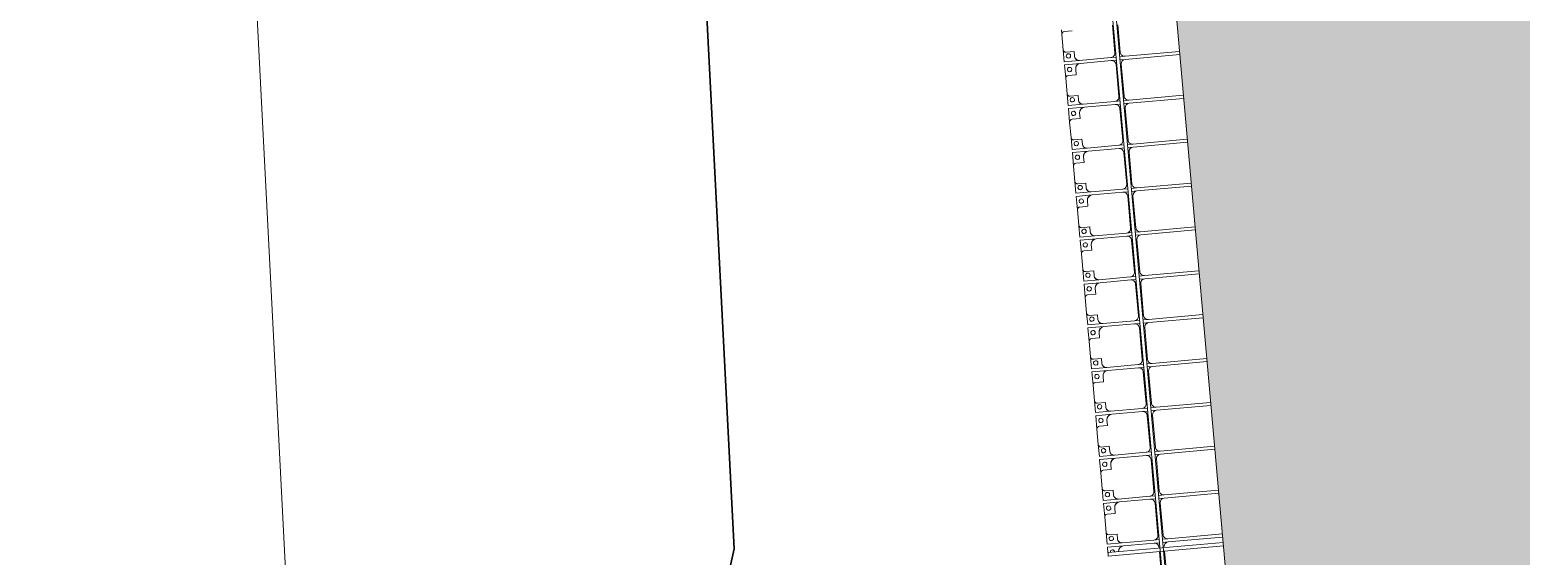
# Model space of a CAD drawing. Header units: millimetres. Extents: x -861324 to 439029, y -308065 to 694685.
# Drawn here: x -94061 to -77136, y 19354 to 25331 of the extents above; entities that cross this region are included whole.
import ezdxf

# ---------------------------------------------------------------- set-up
doc = ezdxf.new("R2010")
doc.units = ezdxf.units.MM
for name, color, linetype, lineweight in [('A-DETL-GENF', 92, 'Continuous', 9), ('A-DETL-THIN', 151, 'Continuous', 9), ('A-GENM', 13, 'Continuous', 9), ('C-TOPO-MAJR', 7, 'Continuous', 35), ('C-TOPO-MINR', 7, 'Continuous', 9), ('S-BEAM', 12, 'Continuous', 9)]:
    doc.layers.add(name, color=color, linetype=linetype, lineweight=lineweight)

# ---------------------------------------------------------------- blocks, each defined once
blk = doc.blocks.new('Dải phao đi lại kèm đỡ invester - DẢI PHAO ĐI LẠI-19658-BỐ TRÍ BÈ PIN HỒ BẢN MÒNG')
at = {"layer": 'A-GENM', "color": 7}
for p, q in [((138723, -620), (138723, 0)), ((138758, 0), (138758, -620)), ((139723, -620), (139723, 0)), ((139758, 0), (139758, -620)), ((140723, -620), (140723, 0)), ((141258, 0), (141258, -620)), ((141723, -620), (141723, 0)), ((141758, 0), (141758, -620)), ((142258, 0), (142258, -620)), ((143223, -620), (143223, 0)), ((143258, 0), (143258, -620)), ((144223, -620), (144223, 0)), ((144258, 0), (144258, -620)), ((139223, -620), (139223, 0)), ((139258, 0), (139258, -620)), ((140223, -620), (140223, 0)), ((140258, 0), (140258, -620)), ((140758, 0), (140758, -620)), ((141223, -620), (141223, 0)), ((142223, -620), (142223, 0)), ((142723, -620), (142723, 0)), ((142758, 0), (142758, -620)), ((143723, -620), (143723, 0)), ((143758, 0), (143758, -620)), ((138360, -670), (138673, -670)), ((138723, -620), (138723, -681)), ((138758, -681), (138758, -620)), ((138808, -670), (139173, -670)), ((139223, -620), (139223, -681)), ((139258, -681), (139258, -620)), ((139308, -670), (139673, -670)), ((139723, -620), (139723, -681)), ((139758, -681), (139758, -620)), ((139808, -670), (140173, -670)), ((140223, -620), (140223, -681)), ((140258, -681), (140258, -620)), ((140308, -670), (140673, -670)), ((140723, -620), (140723, -681)), ((140758, -681), (140758, -620)), ((140808, -670), (141173, -670)), ((141223, -620), (141223, -681)), ((141258, -681), (141258, -620)), ((141308, -670), (141673, -670)), ((141723, -620), (141723, -681)), ((141758, -681), (141758, -620)), ((141808, -670), (142173, -670)), ((142223, -620), (142223, -681)), ((142258, -681), (142258, -620)), ((142308, -670), (142673, -670)), ((142723, -620), (142723, -681)), ((142758, -681), (142758, -620)), ((142808, -670), (143173, -670)), ((143223, -620), (143223, -681)), ((143258, -681), (143258, -620)), ((143308, -670), (143673, -670)), ((143723, -620), (143723, -681)), ((143758, -681), (143758, -620)), ((143808, -670), (144173, -670)), ((144223, -620), (144223, -681)), ((144258, -681), (144258, -620)), ((144360, -670), (144673, -670)), ((138673, -730), (138360, -730)), ((138723, -721), (138723, -780)), ((138723, -1140), (138723, -780)), ((138758, -780), (138758, -721)), ((138758, -780), (138758, -1130)), ((139173, -730), (138808, -730)), ((139223, -721), (139223, -780)), ((139223, -1140), (139223, -780)), ((139258, -780), (139258, -721)), ((139258, -780), (139258, -1130)), ((139673, -730), (139308, -730)), ((139723, -721), (139723, -780)), ((139723, -1140), (139723, -780)), ((139758, -780), (139758, -721)), ((139758, -780), (139758, -1130)), ((140173, -730), (139808, -730)), ((140223, -721), (140223, -780)), ((140223, -1140), (140223, -780)), ((140258, -780), (140258, -721)), ((140258, -780), (140258, -1130)), ((140673, -730), (140308, -730)), ((140723, -721), (140723, -780)), ((140723, -1140), (140723, -780)), ((140758, -780), (140758, -721)), ((140758, -780), (140758, -1130)), ((141173, -730), (140808, -730)), ((141223, -721), (141223, -780)), ((141223, -1140), (141223, -780)), ((141258, -780), (141258, -721)), ((141258, -780), (141258, -1130)), ((141673, -730), (141308, -730)), ((141723, -721), (141723, -780)), ((141723, -1140), (141723, -780)), ((141758, -780), (141758, -721)), ((141758, -780), (141758, -1130)), ((142173, -730), (141808, -730)), ((142223, -721), (142223, -780)), ((142223, -1140), (142223, -780)), ((142258, -780), (142258, -721)), ((142258, -780), (142258, -1130)), ((142673, -730), (142308, -730)), ((142723, -721), (142723, -780)), ((142723, -1140), (142723, -780)), ((142758, -780), (142758, -721)), ((142758, -780), (142758, -1130)), ((143173, -730), (142808, -730)), ((143223, -721), (143223, -780)), ((143223, -1140), (143223, -780)), ((143258, -780), (143258, -721)), ((143258, -780), (143258, -1130)), ((143673, -730), (143308, -730)), ((143723, -721), (143723, -780)), ((143723, -1140), (143723, -780)), ((143758, -780), (143758, -721)), ((143758, -780), (143758, -1130)), ((144173, -730), (143808, -730)), ((144223, -721), (144223, -780)), ((144223, -1140), (144223, -780)), ((144258, -780), (144258, -721)), ((144258, -780), (144258, -1130)), ((144673, -730), (144360, -730)), ((138382, -1190), (138382, -1282)), ((138412, -1312), (138588, -1312)), ((138618, -1282), (138618, -1190)), ((138618, -1190), (138673, -1190)), ((138818, -1190), (138882, -1190)), ((138882, -1190), (138882, -1282)), ((138912, -1312), (139088, -1312)), ((139118, -1282), (139118, -1190)), ((139118, -1190), (139173, -1190)), ((139318, -1190), (139382, -1190)), ((139382, -1190), (139382, -1282)), ((139412, -1312), (139588, -1312)), ((139618, -1282), (139618, -1190)), ((139618, -1190), (139673, -1190)), ((139818, -1190), (139882, -1190)), ((139882, -1190), (139882, -1282)), ((139912, -1312), (140088, -1312)), ((140118, -1282), (140118, -1190)), ((140118, -1190), (140173, -1190)), ((140318, -1190), (140382, -1190)), ((140382, -1190), (140382, -1282)), ((140412, -1312), (140588, -1312)), ((140618, -1282), (140618, -1190)), ((140618, -1190), (140673, -1190)), ((140818, -1190), (140882, -1190)), ((140882, -1190), (140882, -1282)), ((140912, -1312), (141088, -1312)), ((141118, -1282), (141118, -1190)), ((141118, -1190), (141173, -1190)), ((141318, -1190), (141382, -1190)), ((141382, -1190), (141382, -1282)), ((141412, -1312), (141588, -1312)), ((141618, -1282), (141618, -1190)), ((141618, -1190), (141673, -1190)), ((141818, -1190), (141882, -1190)), ((141882, -1190), (141882, -1282)), ((141912, -1312), (142088, -1312)), ((142118, -1282), (142118, -1190)), ((142118, -1190), (142173, -1190)), ((142318, -1190), (142382, -1190)), ((142382, -1190), (142382, -1282)), ((142412, -1312), (142588, -1312)), ((142618, -1282), (142618, -1190)), ((142618, -1190), (142673, -1190)), ((142818, -1190), (142882, -1190)), ((142882, -1190), (142882, -1282)), ((142912, -1312), (143088, -1312)), ((143118, -1282), (143118, -1190)), ((143118, -1190), (143173, -1190)), ((143318, -1190), (143382, -1190)), ((143382, -1190), (143382, -1282)), ((143412, -1312), (143588, -1312)), ((143618, -1282), (143618, -1190)), ((143618, -1190), (143673, -1190)), ((143818, -1190), (143882, -1190)), ((143882, -1190), (143882, -1282)), ((143912, -1312), (144088, -1312)), ((144118, -1282), (144118, -1190)), ((144118, -1190), (144173, -1190))]:
    blk.add_line(p, q, dxfattribs=at)
at = {"layer": 'A-GENM', "color": 9}
for p, q in [((138723, -620), (138723, -681)), ((138758, -681), (138758, -620)), ((139223, -620), (139223, -681)), ((139258, -681), (139258, -620)), ((139723, -620), (139723, -681)), ((139758, -681), (139758, -620)), ((140223, -620), (140223, -681)), ((140258, -681), (140258, -620)), ((140723, -620), (140723, -681)), ((140758, -681), (140758, -620)), ((141223, -620), (141223, -681)), ((141258, -681), (141258, -620)), ((141723, -620), (141723, -681)), ((141758, -681), (141758, -620)), ((142223, -620), (142223, -681)), ((142258, -681), (142258, -620)), ((142723, -620), (142723, -681)), ((142758, -681), (142758, -620)), ((143223, -620), (143223, -681)), ((143258, -681), (143258, -620)), ((143723, -620), (143723, -681)), ((143758, -681), (143758, -620)), ((144223, -620), (144223, -681)), ((144258, -681), (144258, -620)), ((138723, -721), (138723, -780)), ((138758, -780), (138758, -721)), ((139223, -721), (139223, -780)), ((139258, -780), (139258, -721)), ((139723, -721), (139723, -780)), ((139758, -780), (139758, -721)), ((140223, -721), (140223, -780)), ((140258, -780), (140258, -721)), ((140723, -721), (140723, -780)), ((140758, -780), (140758, -721)), ((141223, -721), (141223, -780)), ((141258, -780), (141258, -721)), ((141723, -721), (141723, -780)), ((141758, -780), (141758, -721)), ((142223, -721), (142223, -780)), ((142258, -780), (142258, -721)), ((142723, -721), (142723, -780)), ((142758, -780), (142758, -721)), ((143223, -721), (143223, -780)), ((143258, -780), (143258, -721)), ((143723, -721), (143723, -780)), ((143758, -780), (143758, -721)), ((144223, -721), (144223, -780)), ((144258, -780), (144258, -721)), ((138723, -1140), (138723, -1312)), ((138723, -1312), (138723, -1140)), ((138758, -1312), (138758, -1130)), ((138758, -1130), (138758, -1312)), ((139223, -1140), (139223, -1312)), ((139223, -1312), (139223, -1140)), ((139258, -1312), (139258, -1130)), ((139258, -1130), (139258, -1312)), ((139723, -1140), (139723, -1312)), ((139723, -1312), (139723, -1140)), ((139758, -1312), (139758, -1130)), ((139758, -1130), (139758, -1312)), ((140223, -1140), (140223, -1312)), ((140223, -1312), (140223, -1140)), ((140258, -1312), (140258, -1130)), ((140258, -1130), (140258, -1312)), ((140723, -1140), (140723, -1312)), ((140723, -1312), (140723, -1140)), ((140758, -1312), (140758, -1130)), ((140758, -1130), (140758, -1312)), ((141223, -1140), (141223, -1312)), ((141223, -1312), (141223, -1140)), ((141258, -1312), (141258, -1130)), ((141258, -1130), (141258, -1312)), ((141723, -1140), (141723, -1312)), ((141723, -1312), (141723, -1140)), ((141758, -1312), (141758, -1130)), ((141758, -1130), (141758, -1312)), ((142223, -1140), (142223, -1312)), ((142223, -1312), (142223, -1140)), ((142258, -1312), (142258, -1130)), ((142258, -1130), (142258, -1312)), ((142723, -1140), (142723, -1312)), ((142723, -1312), (142723, -1140)), ((142758, -1312), (142758, -1130)), ((142758, -1130), (142758, -1312)), ((143223, -1140), (143223, -1312)), ((143223, -1312), (143223, -1140)), ((143258, -1312), (143258, -1130)), ((143258, -1130), (143258, -1312)), ((143723, -1140), (143723, -1312)), ((143723, -1312), (143723, -1140)), ((143758, -1312), (143758, -1130)), ((143758, -1130), (143758, -1312)), ((144223, -1140), (144223, -1312)), ((144223, -1312), (144223, -1140)), ((144258, -1312), (144258, -1130)), ((144258, -1130), (144258, -1312)), ((138412, -1312), (138360, -1312)), ((138360, -1312), (138412, -1312)), ((138382, -1282), (138382, -1190)), ((138382, -1190), (138382, -1282)), ((138382, -1282), (138382, -1190)), ((138723, -1312), (138588, -1312)), ((138588, -1312), (138723, -1312)), ((138673, -1190), (138618, -1190)), ((138618, -1190), (138618, -1282)), ((138618, -1282), (138618, -1190)), ((138618, -1190), (138618, -1282)), ((138618, -1190), (138673, -1190)), ((138673, -1190), (138618, -1190)), ((138912, -1312), (138758, -1312)), ((138758, -1312), (138912, -1312)), ((138882, -1190), (138818, -1190)), ((138818, -1190), (138882, -1190)), ((138882, -1190), (138818, -1190)), ((138882, -1282), (138882, -1190)), ((138882, -1190), (138882, -1282)), ((138882, -1282), (138882, -1190)), ((139223, -1312), (139088, -1312)), ((139088, -1312), (139223, -1312)), ((139173, -1190), (139118, -1190)), ((139118, -1190), (139118, -1282)), ((139118, -1282), (139118, -1190)), ((139118, -1190), (139118, -1282)), ((139118, -1190), (139173, -1190)), ((139173, -1190), (139118, -1190)), ((139412, -1312), (139258, -1312)), ((139258, -1312), (139412, -1312)), ((139382, -1190), (139318, -1190)), ((139318, -1190), (139382, -1190)), ((139382, -1190), (139318, -1190)), ((139382, -1282), (139382, -1190)), ((139382, -1190), (139382, -1282)), ((139382, -1282), (139382, -1190)), ((139723, -1312), (139588, -1312)), ((139588, -1312), (139723, -1312)), ((139673, -1190), (139618, -1190)), ((139618, -1190), (139618, -1282)), ((139618, -1282), (139618, -1190)), ((139618, -1190), (139618, -1282)), ((139618, -1190), (139673, -1190)), ((139673, -1190), (139618, -1190)), ((139912, -1312), (139758, -1312)), ((139758, -1312), (139912, -1312)), ((139882, -1190), (139818, -1190)), ((139818, -1190), (139882, -1190)), ((139882, -1190), (139818, -1190)), ((139882, -1282), (139882, -1190)), ((139882, -1190), (139882, -1282)), ((139882, -1282), (139882, -1190)), ((140223, -1312), (140088, -1312)), ((140088, -1312), (140223, -1312)), ((140173, -1190), (140118, -1190)), ((140118, -1190), (140118, -1282)), ((140118, -1282), (140118, -1190)), ((140118, -1190), (140118, -1282)), ((140118, -1190), (140173, -1190)), ((140173, -1190), (140118, -1190)), ((140412, -1312), (140258, -1312)), ((140258, -1312), (140412, -1312)), ((140382, -1190), (140318, -1190)), ((140318, -1190), (140382, -1190)), ((140382, -1190), (140318, -1190)), ((140382, -1282), (140382, -1190)), ((140382, -1190), (140382, -1282)), ((140382, -1282), (140382, -1190)), ((140723, -1312), (140593, -1312)), ((140593, -1312), (140723, -1312)), ((140673, -1190), (140618, -1190)), ((140618, -1190), (140618, -1282)), ((140618, -1282), (140618, -1190)), ((140618, -1190), (140618, -1282)), ((140618, -1190), (140673, -1190)), ((140673, -1190), (140618, -1190)), ((140912, -1312), (140758, -1312)), ((140758, -1312), (140912, -1312)), ((140882, -1190), (140818, -1190)), ((140818, -1190), (140882, -1190)), ((140882, -1190), (140818, -1190)), ((140882, -1282), (140882, -1190)), ((140882, -1190), (140882, -1282)), ((140882, -1282), (140882, -1190)), ((141223, -1312), (141088, -1312)), ((141088, -1312), (141223, -1312)), ((141173, -1190), (141118, -1190)), ((141118, -1190), (141118, -1282)), ((141118, -1282), (141118, -1190)), ((141118, -1190), (141118, -1282)), ((141118, -1190), (141173, -1190)), ((141173, -1190), (141118, -1190)), ((141412, -1312), (141258, -1312)), ((141258, -1312), (141412, -1312)), ((141382, -1190), (141318, -1190)), ((141318, -1190), (141382, -1190)), ((141382, -1190), (141318, -1190)), ((141382, -1282), (141382, -1190)), ((141382, -1190), (141382, -1282)), ((141382, -1282), (141382, -1190)), ((141723, -1312), (141588, -1312)), ((141588, -1312), (141723, -1312)), ((141673, -1190), (141618, -1190)), ((141618, -1190), (141618, -1282)), ((141618, -1282), (141618, -1190)), ((141618, -1190), (141618, -1282)), ((141618, -1190), (141673, -1190)), ((141673, -1190), (141618, -1190)), ((141912, -1312), (141758, -1312)), ((141758, -1312), (141912, -1312)), ((141882, -1190), (141818, -1190)), ((141818, -1190), (141882, -1190)), ((141882, -1190), (141818, -1190)), ((141882, -1282), (141882, -1190)), ((141882, -1190), (141882, -1282)), ((141882, -1282), (141882, -1190)), ((142223, -1312), (142088, -1312)), ((142088, -1312), (142223, -1312)), ((142173, -1190), (142118, -1190)), ((142118, -1190), (142118, -1282)), ((142118, -1282), (142118, -1190)), ((142118, -1190), (142118, -1282)), ((142118, -1190), (142173, -1190)), ((142173, -1190), (142118, -1190)), ((142412, -1312), (142258, -1312)), ((142258, -1312), (142412, -1312)), ((142382, -1190), (142318, -1190)), ((142318, -1190), (142382, -1190)), ((142382, -1190), (142318, -1190)), ((142382, -1282), (142382, -1190)), ((142382, -1190), (142382, -1282)), ((142382, -1282), (142382, -1190)), ((142723, -1312), (142588, -1312)), ((142588, -1312), (142723, -1312)), ((142673, -1190), (142618, -1190)), ((142618, -1190), (142618, -1282)), ((142618, -1282), (142618, -1190)), ((142618, -1190), (142618, -1282)), ((142618, -1190), (142673, -1190)), ((142673, -1190), (142618, -1190)), ((142912, -1312), (142758, -1312)), ((142758, -1312), (142912, -1312)), ((142882, -1190), (142818, -1190)), ((142818, -1190), (142882, -1190)), ((142882, -1190), (142818, -1190)), ((142882, -1282), (142882, -1190)), ((142882, -1190), (142882, -1282)), ((142882, -1282), (142882, -1190)), ((143223, -1312), (143088, -1312)), ((143088, -1312), (143223, -1312)), ((143173, -1190), (143118, -1190)), ((143118, -1190), (143118, -1282)), ((143118, -1282), (143118, -1190)), ((143118, -1190), (143118, -1282)), ((143118, -1190), (143173, -1190)), ((143173, -1190), (143118, -1190)), ((143412, -1312), (143258, -1312)), ((143258, -1312), (143412, -1312)), ((143382, -1190), (143318, -1190)), ((143318, -1190), (143382, -1190)), ((143382, -1190), (143318, -1190)), ((143382, -1282), (143382, -1190)), ((143382, -1190), (143382, -1282)), ((143382, -1282), (143382, -1190)), ((143723, -1312), (143588, -1312)), ((143588, -1312), (143723, -1312)), ((143673, -1190), (143618, -1190)), ((143618, -1190), (143618, -1282)), ((143618, -1282), (143618, -1190)), ((143618, -1190), (143618, -1282)), ((143618, -1190), (143673, -1190)), ((143673, -1190), (143618, -1190)), ((143912, -1312), (143758, -1312)), ((143758, -1312), (143912, -1312)), ((143882, -1190), (143818, -1190)), ((143818, -1190), (143882, -1190)), ((143882, -1190), (143818, -1190)), ((143882, -1282), (143882, -1190)), ((143882, -1190), (143882, -1282)), ((143882, -1282), (143882, -1190)), ((144223, -1312), (144088, -1312)), ((144088, -1312), (144223, -1312)), ((144173, -1190), (144118, -1190)), ((144118, -1190), (144118, -1282)), ((144118, -1282), (144118, -1190)), ((144118, -1190), (144118, -1282)), ((144118, -1190), (144173, -1190)), ((144173, -1190), (144118, -1190)), ((144320, -1312), (144258, -1312)), ((144258, -1312), (144320, -1312))]:
    blk.add_line(p, q, dxfattribs=at)
at = {"layer": 'A-GENM', "color": 7}
for centre, radius, start, end in [((138673, -620), 50, 270, 0), ((138808, -620), 50, 180, 270), ((139173, -620), 50, 270, 0), ((139308, -620), 50, 180, 270), ((139673, -620), 50, 270, 0), ((139808, -620), 50, 180, 270), ((140173, -620), 50, 270, 0), ((140308, -620), 50, 180, 270), ((140673, -620), 50, 270, 0), ((140808, -620), 50, 180, 270), ((141173, -620), 50, 270, 0), ((141308, -620), 50, 180, 270), ((141673, -620), 50, 270, 0), ((141808, -620), 50, 180, 270), ((142173, -620), 50, 270, 0), ((142308, -620), 50, 180, 270), ((142673, -620), 50, 270, 0), ((142808, -620), 50, 180, 270), ((143173, -620), 50, 270, 0), ((143308, -620), 50, 180, 270), ((143673, -620), 50, 270, 0), ((143808, -620), 50, 180, 270), ((144173, -620), 50, 270, 0), ((144308, -620), 50, 180, 270), ((138673, -780), 50, 360, 90), ((138808, -780), 50, 90, 180), ((139173, -780), 50, 360, 90), ((139308, -780), 50, 90, 180), ((139673, -780), 50, 360, 90), ((139808, -780), 50, 90, 180), ((140173, -780), 50, 360, 90), ((140308, -780), 50, 90, 180), ((140673, -780), 50, 360, 90), ((140808, -780), 50, 90, 180), ((141173, -780), 50, 360, 90), ((141308, -780), 50, 90, 180), ((141673, -780), 50, 360, 90), ((141808, -780), 50, 90, 180), ((142173, -780), 50, 360, 90), ((142308, -780), 50, 90, 180), ((142673, -780), 50, 360, 90), ((142808, -780), 50, 90, 180), ((143173, -780), 50, 360, 90), ((143308, -780), 50, 90, 180), ((143673, -780), 50, 360, 90), ((143808, -780), 50, 90, 180), ((144173, -780), 50, 360, 90), ((144308, -780), 50, 90, 180), ((138673, -1140), 50, 270, 360), ((138818, -1130), 60, 180, 270), ((139173, -1140), 50, 270, 360), ((139318, -1130), 60, 180, 270), ((139673, -1140), 50, 270, 360), ((139818, -1130), 60, 180, 270), ((140173, -1140), 50, 270, 360), ((140318, -1130), 60, 180, 270), ((140673, -1140), 50, 270, 360), ((140818, -1130), 60, 180, 270), ((141173, -1140), 50, 270, 360), ((141318, -1130), 60, 180, 270), ((141673, -1140), 50, 270, 360), ((141818, -1130), 60, 180, 270), ((142173, -1140), 50, 270, 360), ((142318, -1130), 60, 180, 270), ((142673, -1140), 50, 270, 360), ((142818, -1130), 60, 180, 270), ((143173, -1140), 50, 270, 360), ((143318, -1130), 60, 180, 270), ((143673, -1140), 50, 270, 360), ((143818, -1130), 60, 180, 270), ((144173, -1140), 50, 270, 360), ((144318, -1130), 60, 180, 270), ((138412, -1282), 30, 180, 270), ((138588, -1282), 30, 270, 0), ((138912, -1282), 30, 180, 270), ((139088, -1282), 30, 270, 0), ((139412, -1282), 30, 180, 270), ((139588, -1282), 30, 270, 0), ((139912, -1282), 30, 180, 270), ((140088, -1282), 30, 270, 0), ((140412, -1282), 30, 180, 270), ((140588, -1282), 30, 270, 0), ((140912, -1282), 30, 180, 270), ((141088, -1282), 30, 270, 0), ((141412, -1282), 30, 180, 270), ((141588, -1282), 30, 270, 0), ((141912, -1282), 30, 180, 270), ((142088, -1282), 30, 270, 0), ((142412, -1282), 30, 180, 270), ((142588, -1282), 30, 270, 0), ((142912, -1282), 30, 180, 270), ((143088, -1282), 30, 270, 0), ((143412, -1282), 30, 180, 270), ((143588, -1282), 30, 270, 0), ((143912, -1282), 30, 180, 270), ((144088, -1282), 30, 270, 0)]:
    blk.add_arc(centre, radius, start, end, dxfattribs=at)
at = {"layer": 'A-GENM', "color": 9}
for centre, radius, start, end in [((138673, -1140), 50, 270, 345), ((138673, -1140), 50, 270, 345), ((138673, -1140), 50, 270, 345), ((138818, -1130), 60, 195, 270), ((138818, -1130), 60, 195, 270), ((138818, -1130), 60, 195, 270), ((139173, -1140), 50, 270, 345), ((139173, -1140), 50, 270, 345), ((139173, -1140), 50, 270, 345), ((139318, -1130), 60, 195, 270), ((139318, -1130), 60, 195, 270), ((139318, -1130), 60, 195, 270), ((139673, -1140), 50, 270, 345), ((139673, -1140), 50, 270, 345), ((139673, -1140), 50, 270, 345), ((139818, -1130), 60, 195, 270), ((139818, -1130), 60, 195, 270), ((139818, -1130), 60, 195, 270), ((140173, -1140), 50, 270, 345), ((140173, -1140), 50, 270, 345), ((140173, -1140), 50, 270, 345), ((140318, -1130), 60, 195, 270), ((140318, -1130), 60, 195, 270), ((140318, -1130), 60, 195, 270), ((140673, -1140), 50, 270, 345), ((140673, -1140), 50, 270, 345), ((140673, -1140), 50, 270, 345), ((140818, -1130), 60, 195, 270), ((140818, -1130), 60, 195, 270), ((140818, -1130), 60, 195, 270), ((141173, -1140), 50, 270, 345), ((141173, -1140), 50, 270, 345), ((141173, -1140), 50, 270, 345), ((141318, -1130), 60, 195, 270), ((141318, -1130), 60, 195, 270), ((141318, -1130), 60, 195, 270), ((141673, -1140), 50, 270, 345), ((141673, -1140), 50, 270, 345), ((141673, -1140), 50, 270, 345), ((141818, -1130), 60, 195, 270), ((141818, -1130), 60, 195, 270), ((141818, -1130), 60, 195, 270), ((142173, -1140), 50, 270, 345), ((142173, -1140), 50, 270, 345), ((142173, -1140), 50, 270, 345), ((142318, -1130), 60, 195, 270), ((142318, -1130), 60, 195, 270), ((142318, -1130), 60, 195, 270), ((142673, -1140), 50, 270, 345), ((142673, -1140), 50, 270, 345), ((142673, -1140), 50, 270, 345), ((142818, -1130), 60, 195, 270), ((142818, -1130), 60, 195, 270), ((142818, -1130), 60, 195, 270), ((143173, -1140), 50, 270, 345), ((143173, -1140), 50, 270, 345), ((143173, -1140), 50, 270, 345), ((143318, -1130), 60, 195, 270), ((143318, -1130), 60, 195, 270), ((143318, -1130), 60, 195, 270), ((143673, -1140), 50, 270, 345), ((143673, -1140), 50, 270, 345), ((143673, -1140), 50, 270, 345), ((143818, -1130), 60, 195, 270), ((143818, -1130), 60, 195, 270), ((143818, -1130), 60, 195, 270), ((144173, -1140), 50, 270, 345), ((144173, -1140), 50, 270, 345), ((144173, -1140), 50, 270, 345), ((144318, -1130), 60, 195, 270), ((144318, -1130), 60, 195, 270), ((144318, -1130), 60, 195, 270), ((138412, -1282), 30, 180, 240), ((138412, -1282), 30, 180, 240), ((138412, -1282), 30, 180, 240), ((138588, -1282), 30, 300, 0), ((138588, -1282), 30, 300, 0), ((138588, -1282), 30, 300, 0), ((138662, -1259), 25, 90, 270), ((138662, -1259), 25, 90, 270), ((138662, -1259), 25, 270, 90), ((138662, -1259), 25, 270, 90), ((138817, -1259), 25, 90, 270), ((138817, -1259), 25, 90, 270), ((138817, -1259), 25, 270, 90), ((138817, -1259), 25, 270, 90), ((138912, -1282), 30, 180, 240), ((138912, -1282), 30, 180, 240), ((138912, -1282), 30, 180, 240), ((139088, -1282), 30, 300, 0), ((139088, -1282), 30, 300, 0), ((139088, -1282), 30, 300, 0), ((139162, -1259), 25, 90, 270), ((139162, -1259), 25, 90, 270), ((139162, -1259), 25, 270, 90), ((139162, -1259), 25, 270, 90), ((139317, -1259), 25, 90, 270), ((139317, -1259), 25, 90, 270), ((139317, -1259), 25, 270, 90), ((139317, -1259), 25, 270, 90), ((139412, -1282), 30, 180, 240), ((139412, -1282), 30, 180, 240), ((139412, -1282), 30, 180, 240), ((139588, -1282), 30, 300, 0), ((139588, -1282), 30, 300, 0), ((139588, -1282), 30, 300, 0), ((139662, -1259), 25, 90, 270), ((139662, -1259), 25, 90, 270), ((139662, -1259), 25, 270, 90), ((139662, -1259), 25, 270, 90), ((139817, -1259), 25, 90, 270), ((139817, -1259), 25, 90, 270), ((139817, -1259), 25, 270, 90), ((139817, -1259), 25, 270, 90), ((139912, -1282), 30, 180, 240), ((139912, -1282), 30, 180, 240), ((139912, -1282), 30, 180, 240), ((140088, -1282), 30, 300, 0), ((140088, -1282), 30, 300, 0), ((140088, -1282), 30, 300, 0), ((140162, -1259), 25, 90, 270), ((140162, -1259), 25, 90, 270), ((140162, -1259), 25, 270, 90), ((140162, -1259), 25, 270, 90), ((140317, -1259), 25, 90, 270), ((140317, -1259), 25, 90, 270), ((140317, -1259), 25, 270, 90), ((140317, -1259), 25, 270, 90), ((140412, -1282), 30, 180, 240), ((140412, -1282), 30, 180, 240), ((140412, -1282), 30, 180, 240), ((140588, -1282), 30, 300, 0), ((140588, -1282), 30, 300, 0), ((140588, -1282), 30, 300, 0), ((140662, -1259), 25, 90, 270), ((140662, -1259), 25, 90, 270), ((140662, -1259), 25, 270, 90), ((140662, -1259), 25, 270, 90), ((140817, -1259), 25, 90, 270), ((140817, -1259), 25, 90, 270), ((140817, -1259), 25, 270, 90), ((140817, -1259), 25, 270, 90), ((140912, -1282), 30, 180, 240), ((140912, -1282), 30, 180, 240), ((140912, -1282), 30, 180, 240), ((141088, -1282), 30, 300, 0), ((141088, -1282), 30, 300, 0), ((141088, -1282), 30, 300, 0), ((141162, -1259), 25, 90, 270), ((141162, -1259), 25, 90, 270), ((141162, -1259), 25, 270, 90), ((141162, -1259), 25, 270, 90), ((141317, -1259), 25, 90, 270), ((141317, -1259), 25, 90, 270), ((141317, -1259), 25, 270, 90), ((141317, -1259), 25, 270, 90), ((141412, -1282), 30, 180, 240), ((141412, -1282), 30, 180, 240), ((141412, -1282), 30, 180, 240), ((141588, -1282), 30, 300, 0), ((141588, -1282), 30, 300, 0), ((141588, -1282), 30, 300, 0), ((141662, -1259), 25, 90, 270), ((141662, -1259), 25, 90, 270), ((141662, -1259), 25, 270, 90), ((141662, -1259), 25, 270, 90), ((141817, -1259), 25, 90, 270), ((141817, -1259), 25, 90, 270), ((141817, -1259), 25, 270, 90), ((141817, -1259), 25, 270, 90), ((141912, -1282), 30, 180, 240), ((141912, -1282), 30, 180, 240), ((141912, -1282), 30, 180, 240), ((142088, -1282), 30, 300, 0), ((142088, -1282), 30, 300, 0), ((142088, -1282), 30, 300, 0), ((142162, -1259), 25, 90, 270), ((142162, -1259), 25, 90, 270), ((142162, -1259), 25, 270, 90), ((142162, -1259), 25, 270, 90), ((142317, -1259), 25, 90, 270), ((142317, -1259), 25, 90, 270), ((142317, -1259), 25, 270, 90), ((142317, -1259), 25, 270, 90), ((142412, -1282), 30, 180, 240), ((142412, -1282), 30, 180, 240), ((142412, -1282), 30, 180, 240), ((142588, -1282), 30, 300, 0), ((142588, -1282), 30, 300, 0), ((142588, -1282), 30, 300, 0), ((142662, -1259), 25, 90, 270), ((142662, -1259), 25, 90, 270), ((142662, -1259), 25, 270, 90), ((142662, -1259), 25, 270, 90), ((142817, -1259), 25, 90, 270), ((142817, -1259), 25, 90, 270), ((142817, -1259), 25, 270, 90), ((142817, -1259), 25, 270, 90), ((142912, -1282), 30, 180, 240), ((142912, -1282), 30, 180, 240), ((142912, -1282), 30, 180, 240), ((143088, -1282), 30, 300, 0), ((143088, -1282), 30, 300, 0), ((143088, -1282), 30, 300, 0), ((143162, -1259), 25, 90, 270), ((143162, -1259), 25, 90, 270), ((143162, -1259), 25, 270, 90), ((143162, -1259), 25, 270, 90), ((143317, -1259), 25, 90, 270), ((143317, -1259), 25, 90, 270), ((143317, -1259), 25, 270, 90), ((143317, -1259), 25, 270, 90), ((143412, -1282), 30, 180, 240), ((143412, -1282), 30, 180, 240), ((143412, -1282), 30, 180, 240), ((143588, -1282), 30, 300, 0), ((143588, -1282), 30, 300, 0), ((143588, -1282), 30, 300, 0), ((143662, -1259), 25, 90, 270), ((143662, -1259), 25, 90, 270), ((143662, -1259), 25, 270, 90), ((143662, -1259), 25, 270, 90), ((143817, -1259), 25, 90, 270), ((143817, -1259), 25, 90, 270), ((143817, -1259), 25, 270, 90), ((143817, -1259), 25, 270, 90), ((143912, -1282), 30, 180, 240), ((143912, -1282), 30, 180, 240), ((143912, -1282), 30, 180, 240), ((144088, -1282), 30, 300, 0), ((144088, -1282), 30, 300, 0), ((144088, -1282), 30, 300, 0), ((144162, -1259), 25, 90, 270), ((144162, -1259), 25, 90, 270), ((144162, -1259), 25, 270, 90), ((144162, -1259), 25, 270, 90), ((144317, -1259), 25, 90, 270), ((144317, -1259), 25, 90, 270)]:
    blk.add_arc(centre, radius, start, end, dxfattribs=at)
blk = doc.blocks.new('Dầm C52 - Dầm C52-22346-BỐ TRÍ BÈ PIN HỒ BẢN MÒNG')
at = {"layer": 'S-BEAM', "color": 7}
for p, q in [((-87623, 20), (87623, 20)), ((87623, -20), (-87623, -20))]:
    blk.add_line(p, q, dxfattribs=at)
blk = doc.blocks.new('Dầm C52 - Hộp 40x60-15955-BỐ TRÍ BÈ PIN HỒ BẢN MÒNG')
at = {"layer": 'S-BEAM', "color": 7}
for p, q in [((-20146, -20), (-20146, 20)), ((-20146, 20), (-18834, 20)), ((-18834, -20), (-20146, -20))]:
    blk.add_line(p, q, dxfattribs=at)
blk = doc.blocks.new('HOBANMONG_BEPIN 4_rvt-1-BỐ TRÍ BÈ PIN HỒ BẢN MÒNG')
at = {"layer": 'A-GENM', "lineweight": 9, "rotation": 275.0793457303301}
blk.add_blockref('Dải phao đi lại kèm đỡ invester - DẢI PHAO ĐI LẠI-19658-BỐ TRÍ BÈ PIN HỒ BẢN MÒNG', (-93296, 163263), dxfattribs=at)
at = {"layer": 'S-BEAM', "lineweight": 9}
for name, p, rotation in [('Dầm C52 - Dầm C52-22346-BỐ TRÍ BÈ PIN HỒ BẢN MÒNG', (-86283, 76449), 95.07934573032993), ('Dầm C52 - Hộp 40x60-15955-BỐ TRÍ BÈ PIN HỒ BẢN MÒNG', (-61756, 21158), 5.079345730330104)]:
    blk.add_blockref(name, p, dxfattribs=dict(at, rotation=rotation))

msp = doc.modelspace()

# ---------------------------------------------------------------- hatches: boundary and pattern name
at = {"layer": 'A-DETL-GENF'}
msp.add_hatch(color=8, dxfattribs=at).paths.add_polyline_path([(-77890, -10053), (-40370, -6718), (-44620, 41093), (-10168, 44155), (-21324, 169661), (-93296, 163263), (-77965, -9210)])

# ---------------------------------------------------------------- linework, layer by layer
at = {"layer": 'A-DETL-THIN'}
msp.add_line((-93296, 163263), (-77890, -10053), dxfattribs=at)
at = {"layer": 'C-TOPO-MAJR'}
for p, q in [((-86830, 34322), (-86067, 19436)), ((-86067, 19436), (-87773, 11872))]:
    msp.add_line(p, q, dxfattribs=at)
at = {"layer": 'C-TOPO-MINR'}
msp.add_line((-91538, 26568), (-91153, 19053), dxfattribs=at)

# ---------------------------------------------------------------- block references
at = {"lineweight": 5}
msp.add_blockref('HOBANMONG_BEPIN 4_rvt-1-BỐ TRÍ BÈ PIN HỒ BẢN MÒNG', (0, 0), dxfattribs=at)

doc.saveas('drawing.dxf')
